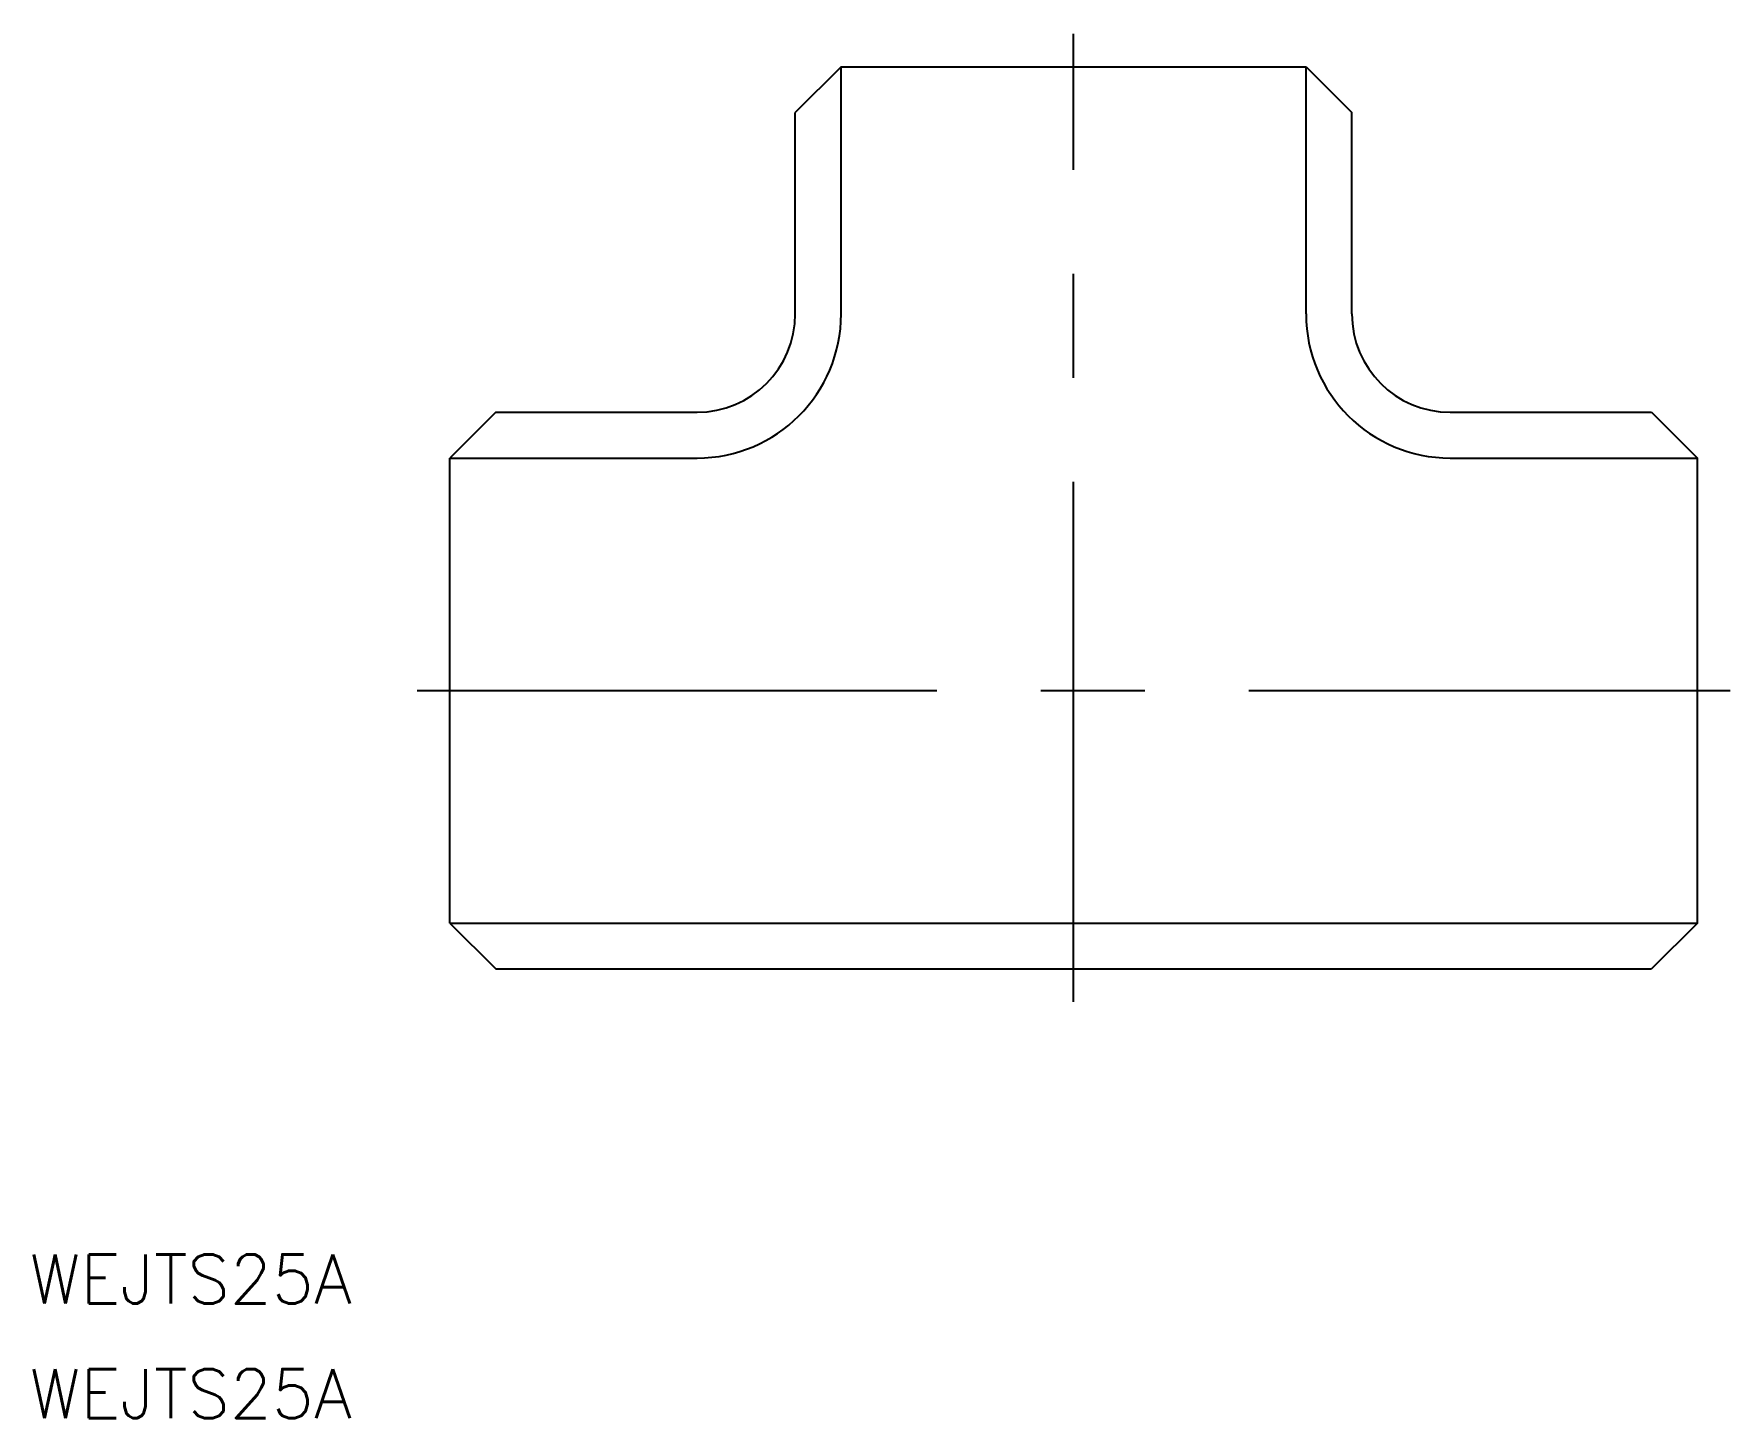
# Model space of a CAD drawing. Extents: x -64 to 40, y -44 to 40.
import ezdxf

# ---------------------------------------------------------------- set-up
doc = ezdxf.new("R2010")
doc.units = 0
doc.linetypes.add('CENTER', pattern=[50.8, 31.75, -6.35, 6.35, -6.35])
doc.layers.get('0').update_dxf_attribs({"linetype": 'CONTINUOUS'})
doc.layers.add('CENTER', color=1, linetype='CENTER')
doc.styles.get("Standard").update_dxf_attribs({"font": 'txt.shx', "height": 3, "bigfont": 'bigfont.shx'})

msp = doc.modelspace()

# ---------------------------------------------------------------- linework, layer by layer
at = {"color": 7, "linetype": 'CONTINUOUS'}
for p, q in [((-14.2, 38.1), (-17, 35.3)), ((-14.2, 23), (-14.2, 38.1)), ((-14.2, 38.1), (14.2, 38.1)), ((14.2, 23), (14.2, 38.1)), ((14.2, 38.1), (17, 35.3)), ((-17, 23), (-17, 35.3)), ((17, 23), (17, 35.3)), ((-35.3, 17), (-38.1, 14.2)), ((-35.3, 17), (-23, 17)), ((23, 17), (35.3, 17)), ((35.3, 17), (38.1, 14.2)), ((-38.1, -14.2), (-38.1, 14.2)), ((-38.1, 14.2), (-23, 14.2)), ((23, 14.2), (38.1, 14.2)), ((38.1, -14.2), (38.1, 14.2)), ((-38.1, -14.2), (38.1, -14.2)), ((-38.1, -14.2), (-35.3, -17)), ((38.1, -14.2), (35.3, -17)), ((-35.3, -17), (35.3, -17))]:
    msp.add_line(p, q, dxfattribs=at)
for centre, radius, start, end in [((-23, 23), 6, 270, 0), ((-23, 23), 8.8, 270, 0), ((23, 23), 8.8, 180, 270), ((23, 23), 6, 180, 270)]:
    msp.add_arc(centre, radius, start, end, dxfattribs=at)
at = {"layer": 'CENTER', "color": 1, "linetype": 'CENTER'}
for p, q in [((0, -19), (0, 40.1)), ((-40.1, 0), (40.1, 0))]:
    msp.add_line(p, q, dxfattribs=at)

# ---------------------------------------------------------------- texts
at = {"color": 7, "linetype": 'CONTINUOUS'}
for p in [(-63.76, -37.43), (-63.76, -44.43)]:
    msp.add_text('WEJTS25A', height=3, dxfattribs=at).set_placement(p)

doc.saveas('drawing.dxf')
